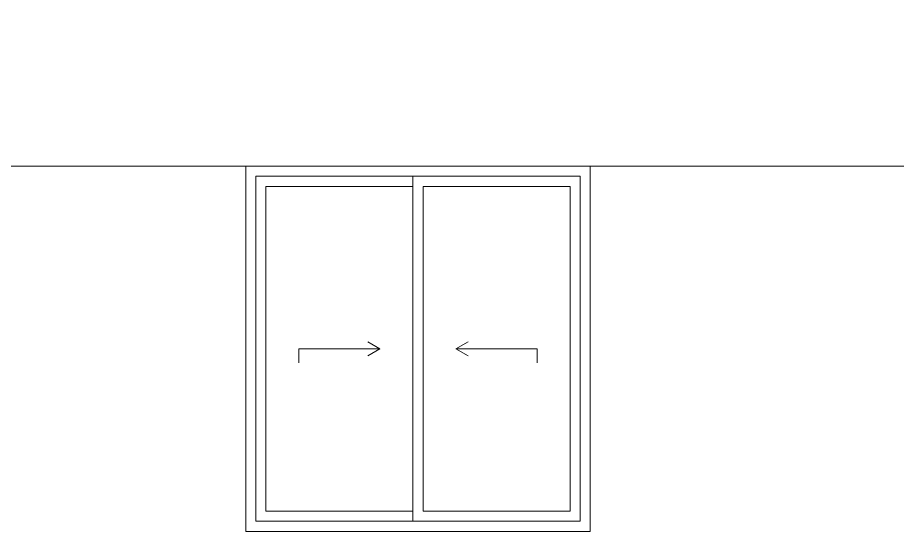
# Model space of a CAD drawing. Header units: millimetres. Extents: x -2171 to 1563, y -1758 to -1505.
# Drawn here: x -167.31 to -162.97, y -1732.584 to -1730.052 of the extents above; entities that cross this region are included whole.
import ezdxf

# ---------------------------------------------------------------- set-up
doc = ezdxf.new("R2010")
doc.units = ezdxf.units.MM
doc.linetypes.add('Wipeout_Contour', pattern=[1000, 0, -1000])
doc.layers.add('Archicad Windows', color=7, linetype='Continuous')
doc.layers.add('Structural - Bearing', color=7, linetype='Continuous')
doc.layers.add('Archicad Windows_Pen_No__3', color=7, linetype='Continuous', lineweight=13)
doc.layers.add('Archicad Windows_Pen_No__87', color=251, linetype='Continuous', lineweight=9, true_color=0x6a6a6a)
doc.layers.add('Structural - Bearing_Pen_No__87', color=251, linetype='Continuous', lineweight=9, true_color=0x6a6a6a)

# ---------------------------------------------------------------- blocks, each defined once
blk = doc.blocks.new('Section Element_136_1')
at = {"color": 254, "linetype": 'Wipeout_Contour', "lineweight": 0, "ltscale": 104819.34948}
blk.add_wipeout([(-12900, 21970), (-12850, 21970), (-12850, 23670), (-12900, 23670)], dxfattribs=at).dxf.layer = 'Archicad Windows'
at = {"color": 254, "linetype": 'Wipeout_Contour', "lineweight": 0, "ltscale": 101736.505919}
blk.add_wipeout([(-11250, 21970), (-11200, 21970), (-11200, 23670), (-11250, 23670)], dxfattribs=at).dxf.layer = 'Archicad Windows'
at = {"color": 254, "linetype": 'Wipeout_Contour', "lineweight": 0, "ltscale": 103235.297097}
blk.add_wipeout([(-12025, 22020), (-12025, 23620), (-12075, 23620), (-12075, 22020)], dxfattribs=at).dxf.layer = 'Archicad Windows'
at = {"color": 254, "linetype": 'Wipeout_Contour', "lineweight": 0, "ltscale": 159514.844713}
blk.add_wipeout([(-12900, 23720), (-12900, 23670), (-12850, 23670), (-11250, 23670), (-11200, 23670), (-11200, 23720)], dxfattribs=at).dxf.layer = 'Archicad Windows'
at = {"color": 254, "linetype": 'Wipeout_Contour', "lineweight": 0, "ltscale": 104719.634779}
blk.add_wipeout([(-12800, 22020), (-12800, 23620), (-12850, 23620), (-12850, 22020)], dxfattribs=at).dxf.layer = 'Archicad Windows'
at = {"color": 254, "linetype": 'Wipeout_Contour', "lineweight": 0, "ltscale": 101823.735174}
blk.add_wipeout([(-11300, 23620), (-11300, 22020), (-11250, 22020), (-11250, 23620)], dxfattribs=at).dxf.layer = 'Archicad Windows'
at = {"color": 254, "linetype": 'Wipeout_Contour', "lineweight": 0, "ltscale": 150322.822853}
blk.add_wipeout([(-12900, 21970), (-12900, 21920), (-11200, 21920), (-11200, 21970), (-11250, 21970), (-12850, 21970)], dxfattribs=at).dxf.layer = 'Archicad Windows'
at = {"layer": 'Archicad Windows_Pen_No__87', "color": 251, "linetype": 'Continuous', "lineweight": 9, "true_color": 0x6a6a6a}
for p, q in [((-12900, 21920), (-12900, 23720)), ((-11200, 23720), (-11200, 21920)), ((-11200, 21920), (-12900, 21920))]:
    blk.add_line(p, q, dxfattribs=at)
at = {"color": 254, "linetype": 'Wipeout_Contour', "lineweight": 0, "ltscale": 158157.159573}
blk.add_wipeout([(-11250, 23670), (-12075, 23670), (-12075, 23620), (-12025, 23620), (-11300, 23620), (-11250, 23620)], dxfattribs=at).dxf.layer = 'Archicad Windows'
at = {"color": 254, "linetype": 'Wipeout_Contour', "lineweight": 0, "ltscale": 149433.833606}
blk.add_wipeout([(-12075, 21970), (-11250, 21970), (-11250, 22020), (-11300, 22020), (-12025, 22020), (-12075, 22020)], dxfattribs=at).dxf.layer = 'Archicad Windows'
at = {"layer": 'Archicad Windows_Pen_No__3', "color": 7, "linetype": 'Continuous', "lineweight": 13}
for p, q in [((-11250, 23670), (-11250, 23620)), ((-11250, 23620), (-11250, 22020)), ((-11250, 22020), (-11250, 21970))]:
    blk.add_line(p, q, dxfattribs=at)
at = {"color": 254, "linetype": 'Wipeout_Contour', "lineweight": 0, "ltscale": 133786.515404}
blk.add_wipeout([(-12850, 23620), (-12800, 23620), (-12075, 23620), (-12075, 23670), (-12850, 23670)], dxfattribs=at).dxf.layer = 'Archicad Windows'
at = {"color": 254, "linetype": 'Wipeout_Contour', "lineweight": 0, "ltscale": 102528.328251}
blk.add_wipeout([(-11300, 22020), (-11300, 23620), (-12025, 23620), (-12025, 22020)], dxfattribs=at).dxf.layer = 'Archicad Windows'
at = {"color": 254, "linetype": 'Wipeout_Contour', "lineweight": 0, "ltscale": 126600.452777}
blk.add_wipeout([(-12800, 22020), (-12850, 22020), (-12850, 21970), (-12075, 21970), (-12075, 22020)], dxfattribs=at).dxf.layer = 'Archicad Windows'
at = {"layer": 'Archicad Windows_Pen_No__3', "color": 7, "linetype": 'Continuous', "lineweight": 13}
for p, q in [((-12850, 23670), (-12850, 21970)), ((-12075, 23670), (-12850, 23670)), ((-12075, 23670), (-11250, 23670)), ((-12025, 23620), (-12025, 22020)), ((-11300, 23620), (-12025, 23620)), ((-11300, 22020), (-11300, 23620)), ((-11862.5, 22820), (-11801.9, 22855)), ((-11462.5, 22820), (-11862.5, 22820)), ((-11862.5, 22820), (-11801.9, 22785)), ((-11462.5, 22820), (-11462.5, 22750)), ((-12025, 22020), (-11300, 22020)), ((-12850, 21970), (-12075, 21970)), ((-11250, 21970), (-12075, 21970))]:
    blk.add_line(p, q, dxfattribs=at)
at = {"color": 254, "linetype": 'Wipeout_Contour', "lineweight": 0, "ltscale": 103976.327779}
blk.add_wipeout([(-12075, 22020), (-12075, 23620), (-12800, 23620), (-12800, 22020)], dxfattribs=at).dxf.layer = 'Archicad Windows'
at = {"layer": 'Archicad Windows_Pen_No__3', "color": 7, "linetype": 'Continuous', "lineweight": 13}
for p, q in [((-12075, 23620), (-12075, 23670)), ((-12800, 23620), (-12800, 22020)), ((-12075, 23620), (-12800, 23620)), ((-12075, 22020), (-12075, 23620)), ((-12237.5, 22820), (-12298.1, 22855)), ((-12637.5, 22820), (-12237.5, 22820)), ((-12637.5, 22820), (-12637.5, 22750)), ((-12237.5, 22820), (-12298.1, 22785)), ((-12800, 22020), (-12075, 22020)), ((-12075, 21970), (-12075, 22020))]:
    blk.add_line(p, q, dxfattribs=at)
blk = doc.blocks.new('Section Element_243_1')
at = {"color": 254, "linetype": 'Wipeout_Contour', "lineweight": 0, "ltscale": 115962.995937}
blk.add_wipeout([(-21258.8, 24520), (-21258.8, 23720), (-9238, 23720), (-9238, 24520)], dxfattribs=at).dxf.layer = 'Structural - Bearing'
at = {"layer": 'Structural - Bearing_Pen_No__87', "color": 251, "linetype": 'Continuous', "lineweight": 9, "true_color": 0x6a6a6a}
blk.add_line((-9238, 23720), (-21258.8, 23720), dxfattribs=at)

msp = doc.modelspace()

# ---------------------------------------------------------------- block references
at = {"layer": 'Archicad Windows', "lineweight": 0, "xscale": 0.001, "yscale": 0.001, "zscale": 0.001}
msp.add_blockref('Section Element_136_1', (-153.2853, -1754.5041), dxfattribs=at)

# ---------------------------------------------------------------- next in the draw order: block references
at = {"layer": 'Structural - Bearing', "lineweight": 0, "xscale": 0.001, "yscale": 0.001, "zscale": 0.001}
msp.add_blockref('Section Element_243_1', (-153.2853, -1754.5041), dxfattribs=at)

doc.saveas('drawing.dxf')
